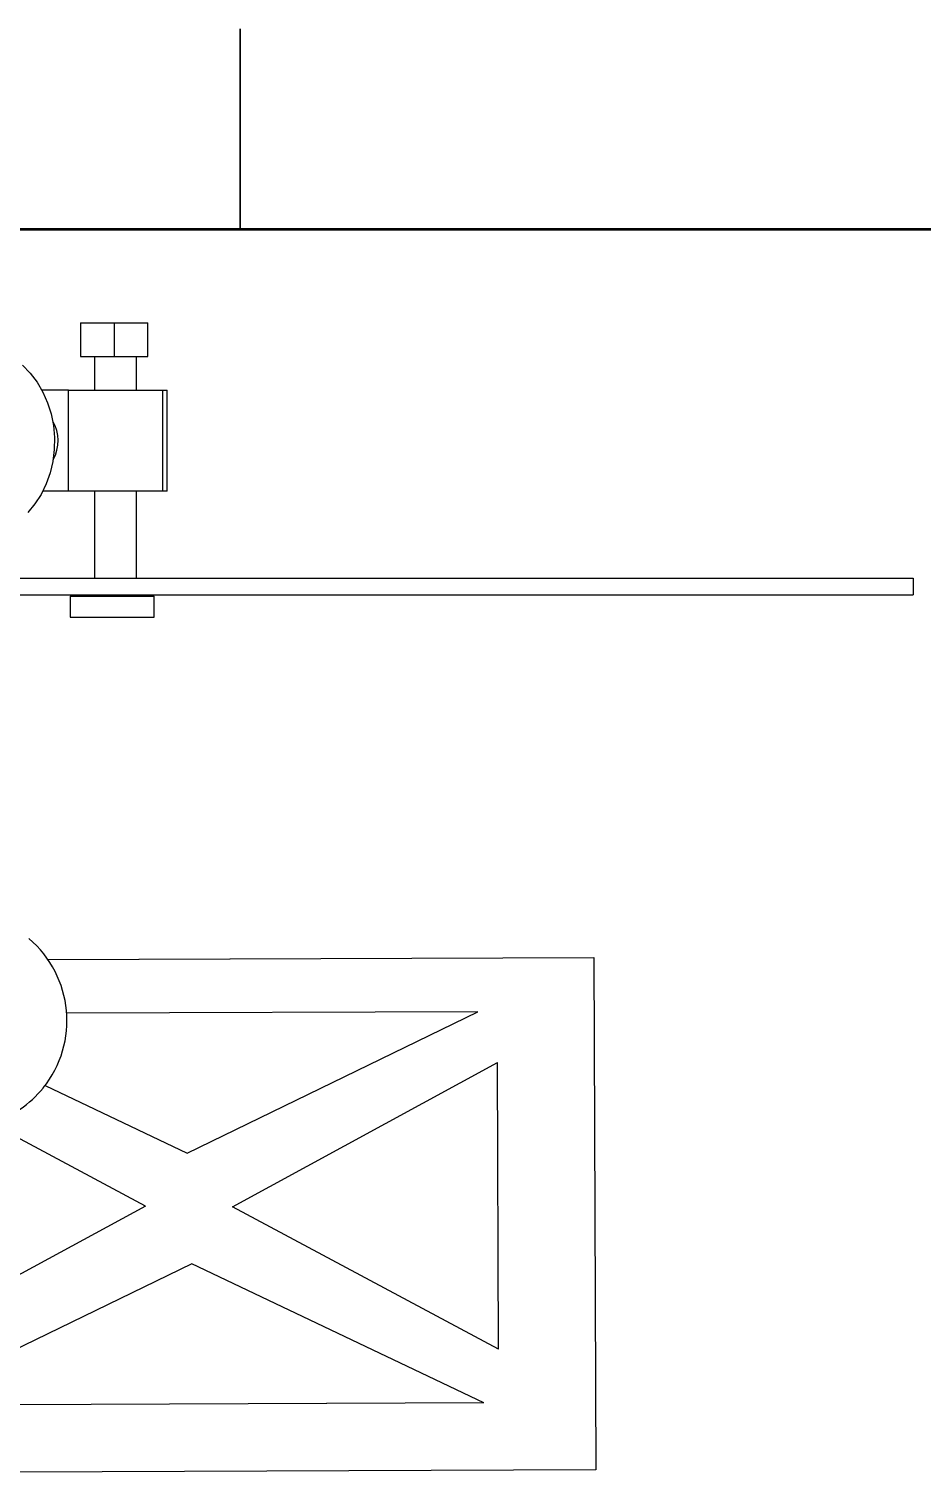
# Model space of a CAD drawing. Header units: inches. Extents: x 0.1 to 11.1, y 0.1 to 8.4.
# Drawn here: x 5.105 to 6.777, y 5.672 to 8.375 of the extents above; entities that cross this region are included whole.
import ezdxf

# ---------------------------------------------------------------- set-up
doc = ezdxf.new("R2010")
doc.units = ezdxf.units.IN
doc.header["$MEASUREMENT"] = 0

msp = doc.modelspace()

# ---------------------------------------------------------------- linework, layer by layer
at = {"color": 7, "linetype": 'Continuous', "lineweight": 25}
for p, q in [((5.5, 8.375), (5.5, 8)), ((5.5, 8), (5.5, 8.375)), ((5.2012, 7.8241), (5.2012, 7.7611)), ((5.2012, 7.8241), (5.2642, 7.8241)), ((5.2642, 7.8241), (5.2642, 7.7611)), ((5.2642, 7.8241), (5.3272, 7.8241)), ((5.3272, 7.7611), (5.3272, 7.8241)), ((5.2012, 7.7611), (5.2642, 7.7611)), ((5.2273, 7.7611), (5.2273, 7.6981)), ((5.2642, 7.7611), (5.3272, 7.7611)), ((5.3061, 7.6981), (5.3061, 7.7611)), ((5.179, 7.6981), (5.1291, 7.6981)), ((5.179, 7.5091), (5.179, 7.6981)), ((5.179, 7.6981), (5.3556, 7.6981)), ((5.3556, 7.5091), (5.3556, 7.6981)), ((5.3556, 7.6981), (5.3637, 7.6981)), ((5.3637, 7.5091), (5.3637, 7.6981)), ((5.179, 7.5091), (5.1307, 7.5091)), ((5.3556, 7.5091), (5.179, 7.5091)), ((5.2273, 7.5091), (5.2273, 7.3464)), ((5.3061, 7.3464), (5.3061, 7.5091)), ((5.3637, 7.5091), (5.3556, 7.5091)), ((4.2302, 7.3464), (6.7608, 7.3464)), ((6.7608, 7.3464), (6.7608, 7.3149)), ((4.2302, 7.3149), (6.7608, 7.3149)), ((5.1816, 7.3122), (5.1816, 7.2729)), ((5.1816, 7.3122), (5.2603, 7.3122)), ((5.2273, 7.3149), (5.2273, 7.3122)), ((5.2603, 7.3122), (5.339, 7.3122)), ((5.3061, 7.3122), (5.3061, 7.3149)), ((5.339, 7.2729), (5.339, 7.3122)), ((5.1816, 7.2729), (5.2603, 7.2729)), ((5.2603, 7.2729), (5.339, 7.2729)), ((5.1403, 6.6316), (6.1627, 6.6356)), ((5.1404, 6.6316), (6.1627, 6.6356)), ((6.1627, 6.6356), (6.1627, 6.6356)), ((6.1627, 6.6356), (6.1664, 5.676)), ((6.1627, 6.6356), (6.1665, 5.676)), ((5.9454, 6.5341), (5.1754, 6.5311)), ((5.4008, 6.2692), (5.9454, 6.5341)), ((5.4008, 6.2692), (5.9454, 6.5341)), ((5.4856, 6.1686), (5.9819, 6.4392)), ((5.4856, 6.1686), (5.9819, 6.4392)), ((5.984, 5.9019), (5.9819, 6.4392)), ((5.1348, 6.396), (5.4008, 6.2692)), ((5.1349, 6.396), (5.4008, 6.2692)), ((5.3227, 6.1701), (5.0366, 6.3232)), ((5.4008, 6.2692), (5.4008, 6.2692)), ((5.3227, 6.1701), (5.069, 6.0318)), ((5.984, 5.9019), (5.4856, 6.1686)), ((5.4856, 6.1686), (5.4856, 6.1686)), ((5.984, 5.9019), (5.4856, 6.1686)), ((5.4095, 6.0622), (5.0718, 5.8979)), ((5.9562, 5.8015), (5.4095, 6.0622)), ((5.9561, 5.8016), (5.0739, 5.7981)), ((5.9562, 5.8015), (5.0739, 5.7981)), ((6.1664, 5.676), (5.0877, 5.6717)), ((6.1664, 5.676), (6.1665, 5.676))]:
    msp.add_line(p, q, dxfattribs=at)
at = {"color": 7, "linetype": 'Continuous', "lineweight": 50}
msp.add_line((0.5, 8), (10.5, 8), dxfattribs=at)
at = {"color": 7, "linetype": 'Continuous', "lineweight": 25, "flags": 128}
msp.add_lwpolyline([(5.0928, 7.745), (5.1072, 7.7302), (5.12, 7.7133), (5.1308, 7.6948), (5.1396, 7.6748), (5.1463, 7.6538), (5.1506, 7.6319), (5.1526, 7.6096), (5.1522, 7.5871), (5.1494, 7.5649), (5.1443, 7.5433), (5.1369, 7.5226), (5.1274, 7.503), (5.1159, 7.4851), (5.1026, 7.4689)], dxfattribs=at)
at = {"color": 7, "linetype": 'Continuous', "lineweight": 25}
for centre, radius, start, end in [((5.0882, 7.6036), 0.0712, 330.1995, 31.0001), ((4.975, 6.5176), 0.2008, 321.0049, 49.8402), ((4.975, 6.5175), 0.2008, 287.8073, 321.0052)]:
    msp.add_arc(centre, radius, start, end, dxfattribs=at)

doc.saveas('drawing.dxf')
